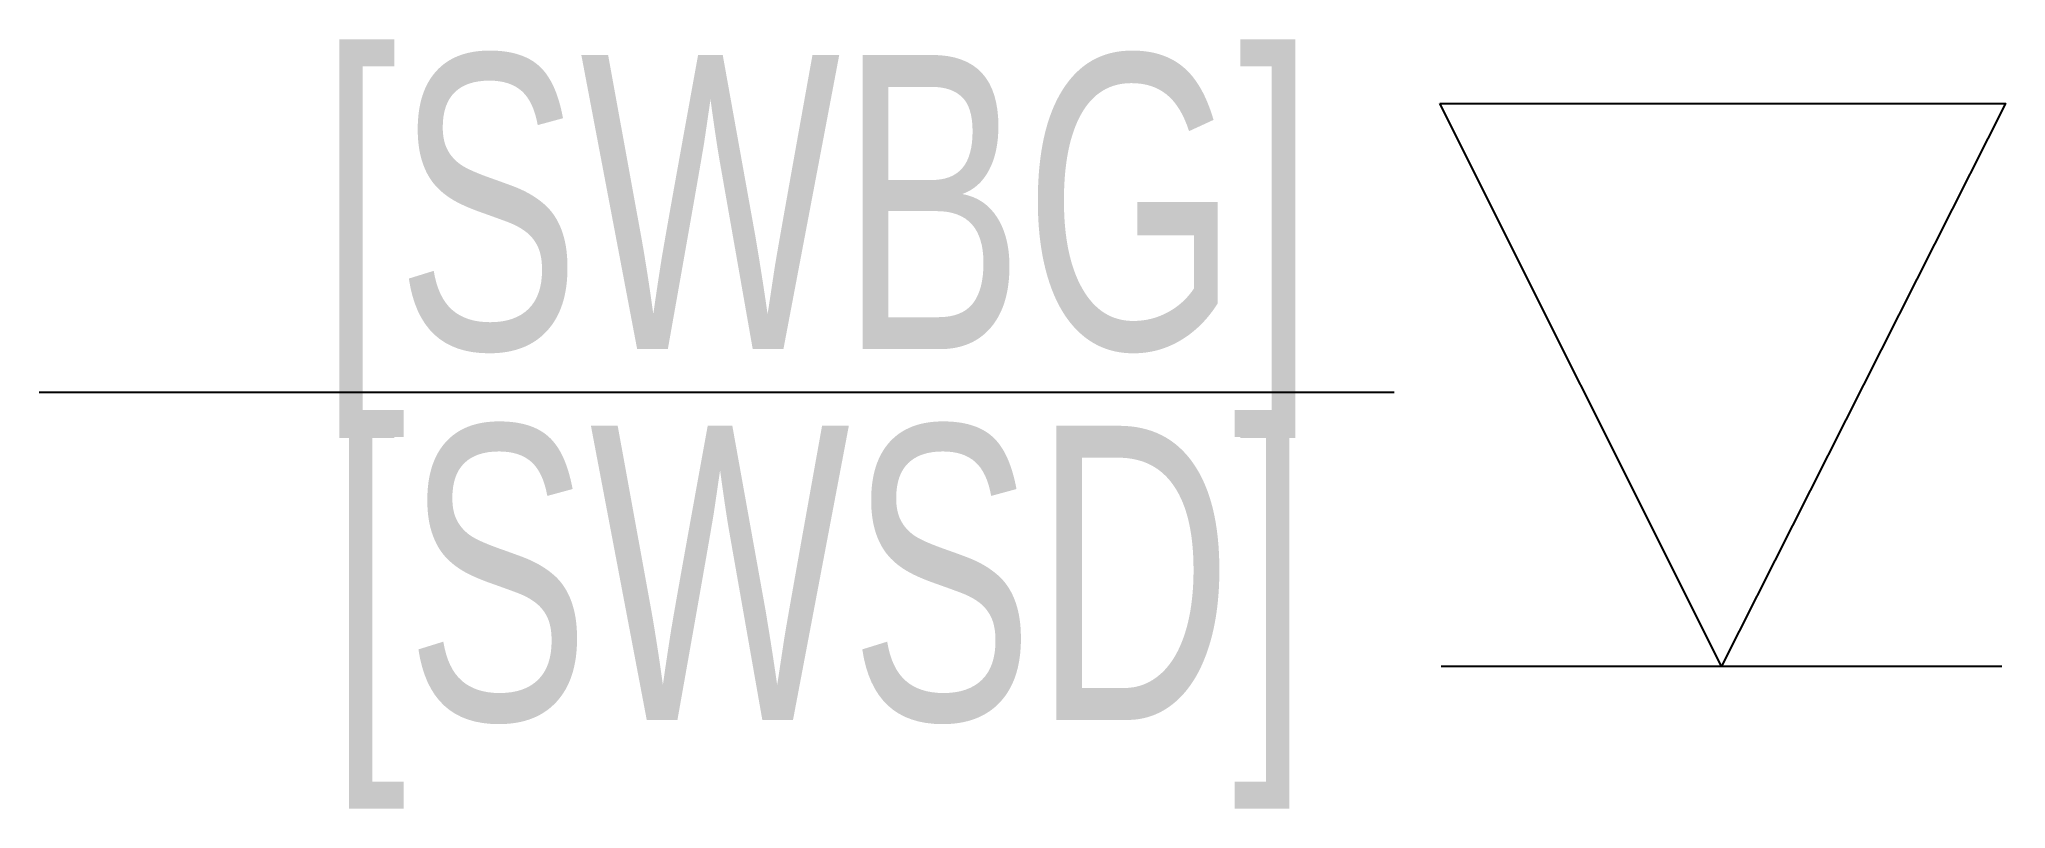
# Model space of a CAD drawing. Extents: x -12 to 2, y -1 to 4.5.
import ezdxf
from ezdxf.enums import TextEntityAlignment as Align

# ---------------------------------------------------------------- set-up
doc = ezdxf.new("R2010")
doc.units = 0
doc.header["$MEASUREMENT"] = 0
doc.layers.get('0').update_dxf_attribs({"linetype": 'CONTINUOUS'})
doc.styles.add('LZ_FONTS_FS', font='hxm.ttf', dxfattribs={"width": 0.7})

msp = doc.modelspace()

# ---------------------------------------------------------------- linework, layer by layer
msp.add_line((-12, 1.975), (-2.335, 1.975))
at = {"color": 5}
msp.add_line((-2, 0.019), (2, 0.019), dxfattribs=at)
msp.add_lwpolyline([(-2.009, 4.034), (2.028, 4.034), (0, 0.019)], close=True, dxfattribs=at)

# ---------------------------------------------------------------- texts
at = {"style": 'LZ_FONTS_FS', "width": 0.7}
for s, p in [('[SWBG]', (-2.9, 2.281)), ('[SWSD]', (-2.941, -0.366))]:
    msp.add_text(s, height=2.1, dxfattribs=at).set_placement(p, align=Align.RIGHT)

doc.saveas('drawing.dxf')
